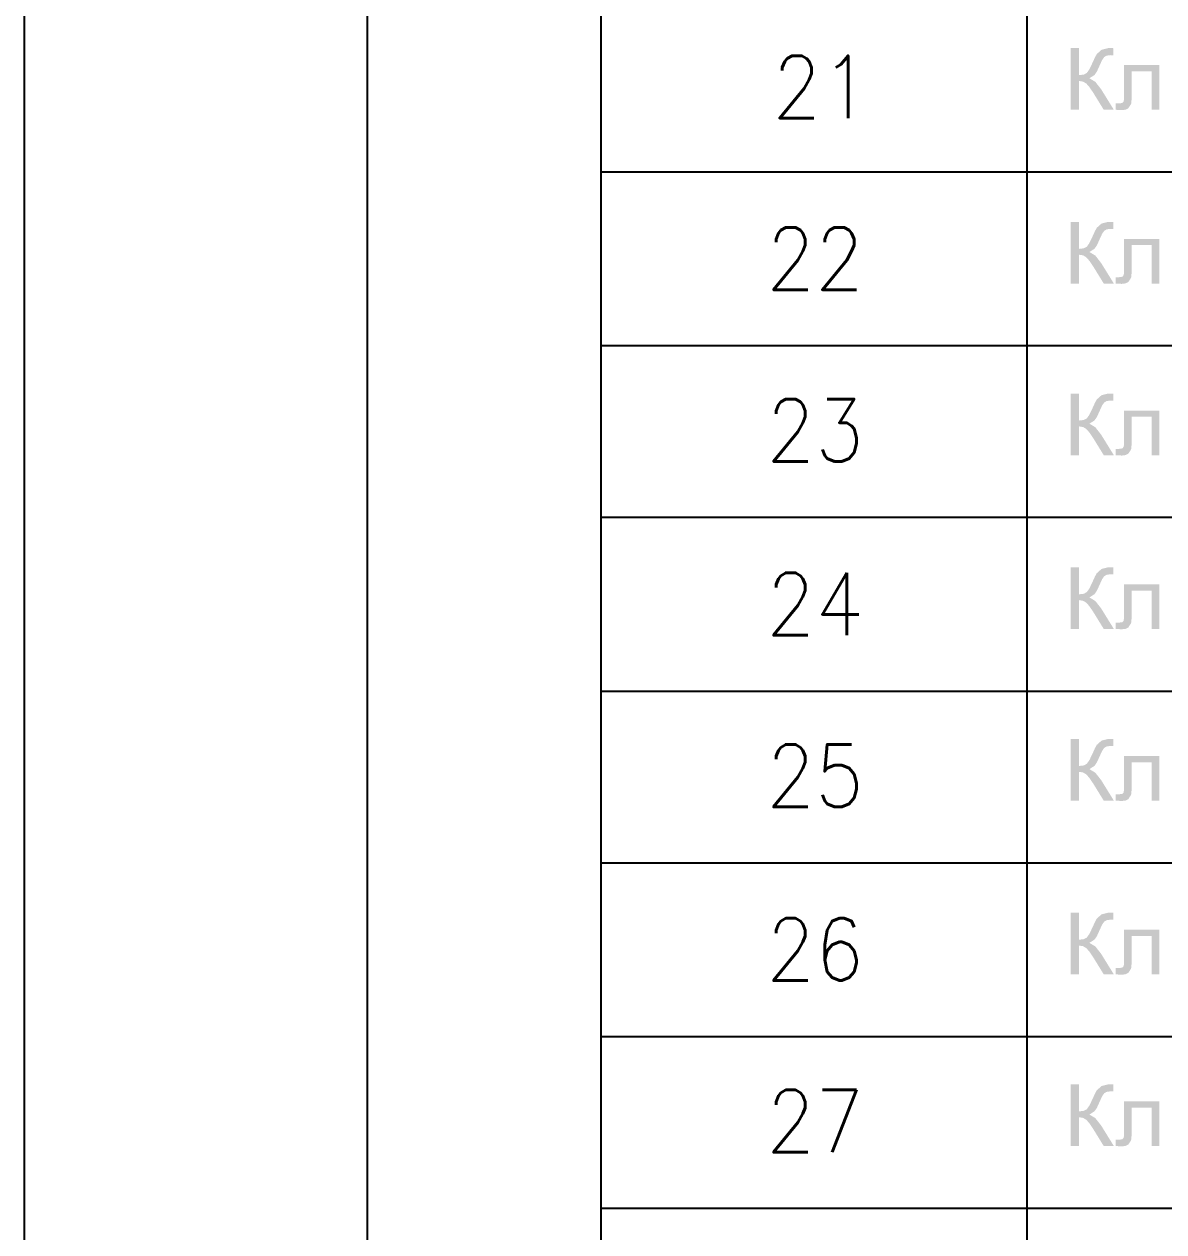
# Model space of a CAD drawing. Header units: millimetres. Extents: x 0 to 420, y 0 to 297.
# Drawn here: x 0.21 to 23.55, y 129.73 to 154.45 of the extents above; entities that cross this region are included whole.
import ezdxf

# ---------------------------------------------------------------- set-up
doc = ezdxf.new("R2010")
doc.units = ezdxf.units.MM
doc.layers.get('0').update_dxf_attribs({"linetype": 'CONTINUOUS'})
doc.styles.get("Standard").update_dxf_attribs({"font": 'STANDARD'})

msp = doc.modelspace()

# ---------------------------------------------------------------- hatches: boundary and pattern name
at = {"true_color": 0x0000fb}
for points in [[(21.644241, 153.959167), (21.811259, 153.959167), (21.811259, 153.406298), (21.908687, 153.417185), (21.972214, 153.450395), (22.025131, 153.525636), (22.091277, 153.663716), (22.138819, 153.769549), (22.177266, 153.839002), (22.27428, 153.924992), (22.413186, 153.959718), (22.486636, 153.959305), (22.51461, 153.958064), (22.51461, 153.813646), (22.480986, 153.814197), (22.447362, 153.8153), (22.377564, 153.805447), (22.328851, 153.776163), (22.286338, 153.715392), (22.238451, 153.610799), (22.179265, 153.480161), (22.130413, 153.409054), (22.025682, 153.342357), (22.14695, 153.269114), (22.266563, 153.11691), (22.526737, 152.696333), (22.31948, 152.696333), (22.108364, 153.039189), (22.028094, 153.159078), (21.962292, 153.234319), (21.895251, 153.274006), (21.811259, 153.287236), (21.811259, 152.696333), (21.644241, 152.696333)], [(22.734991, 153.610799), (23.455429, 153.610799), (23.455429, 152.696333), (23.301089, 152.696333), (23.301089, 153.482917), (22.890433, 153.482917), (22.890433, 153.027062), (22.887677, 152.89477), (22.87996, 152.817049), (22.822634, 152.728303), (22.765996, 152.699778), (22.688688, 152.690269), (22.564114, 152.697435), (22.564114, 152.82642), (22.631913, 152.82642), (22.700264, 152.836341), (22.727825, 152.867761), (22.733061, 152.913649), (22.734991, 153.008321)], [(21.644241, 150.403167), (21.811259, 150.403167), (21.811259, 149.850298), (21.908687, 149.861185), (21.972214, 149.894395), (22.025131, 149.969636), (22.091277, 150.107716), (22.138819, 150.213549), (22.177266, 150.283002), (22.27428, 150.368992), (22.413186, 150.403718), (22.486636, 150.403305), (22.51461, 150.402065), (22.51461, 150.257646), (22.480986, 150.258197), (22.447362, 150.2593), (22.377564, 150.249447), (22.328851, 150.220163), (22.286338, 150.159392), (22.238451, 150.054799), (22.179265, 149.924161), (22.130413, 149.853054), (22.025682, 149.786357), (22.14695, 149.713114), (22.266563, 149.56091), (22.526737, 149.140333), (22.31948, 149.140333), (22.108364, 149.483189), (22.028094, 149.603078), (21.962292, 149.678319), (21.895251, 149.718006), (21.811259, 149.731236), (21.811259, 149.140333), (21.644241, 149.140333)], [(22.734991, 150.054799), (23.455429, 150.054799), (23.455429, 149.140333), (23.301089, 149.140333), (23.301089, 149.926917), (22.890433, 149.926917), (22.890433, 149.471062), (22.887677, 149.33877), (22.87996, 149.261049), (22.822634, 149.172303), (22.765996, 149.143778), (22.688688, 149.134269), (22.564114, 149.141435), (22.564114, 149.27042), (22.631913, 149.27042), (22.700264, 149.280341), (22.727825, 149.311761), (22.733061, 149.357649), (22.734991, 149.452321)], [(21.644241, 146.8895), (21.811259, 146.8895), (21.811259, 146.336631), (21.908687, 146.347518), (21.972214, 146.380729), (22.025131, 146.455969), (22.091277, 146.594049), (22.138819, 146.699882), (22.177266, 146.769335), (22.27428, 146.855325), (22.413186, 146.890052), (22.486636, 146.889638), (22.51461, 146.888398), (22.51461, 146.743979), (22.480986, 146.744531), (22.447362, 146.745633), (22.377564, 146.73578), (22.328851, 146.706497), (22.286338, 146.645725), (22.238451, 146.541132), (22.179265, 146.410494), (22.130413, 146.339387), (22.025682, 146.27269), (22.14695, 146.199448), (22.266563, 146.047243), (22.526737, 145.626666), (22.31948, 145.626666), (22.108364, 145.969522), (22.028094, 146.089411), (21.962292, 146.164652), (21.895251, 146.20434), (21.811259, 146.217569), (21.811259, 145.626666), (21.644241, 145.626666)], [(22.734991, 146.541132), (23.455429, 146.541132), (23.455429, 145.626666), (23.301089, 145.626666), (23.301089, 146.41325), (22.890433, 146.41325), (22.890433, 145.957395), (22.887677, 145.825104), (22.87996, 145.747382), (22.822634, 145.658637), (22.765996, 145.630111), (22.688688, 145.620603), (22.564114, 145.627769), (22.564114, 145.756753), (22.631913, 145.756753), (22.700264, 145.766675), (22.727825, 145.798094), (22.733061, 145.843983), (22.734991, 145.938654)], [(21.644241, 143.3335), (21.811259, 143.3335), (21.811259, 142.780631), (21.908687, 142.791518), (21.972214, 142.824729), (22.025131, 142.899969), (22.091277, 143.038049), (22.138819, 143.143882), (22.177266, 143.213335), (22.27428, 143.299325), (22.413186, 143.334052), (22.486636, 143.333638), (22.51461, 143.332398), (22.51461, 143.187979), (22.480986, 143.188531), (22.447362, 143.189633), (22.377564, 143.17978), (22.328851, 143.150497), (22.286338, 143.089725), (22.238451, 142.985132), (22.179265, 142.854494), (22.130413, 142.783387), (22.025682, 142.71669), (22.14695, 142.643448), (22.266563, 142.491243), (22.526737, 142.070666), (22.31948, 142.070666), (22.108364, 142.413522), (22.028094, 142.533411), (21.962292, 142.608652), (21.895251, 142.64834), (21.811259, 142.661569), (21.811259, 142.070666), (21.644241, 142.070666)], [(22.734991, 142.985132), (23.455429, 142.985132), (23.455429, 142.070666), (23.301089, 142.070666), (23.301089, 142.85725), (22.890433, 142.85725), (22.890433, 142.401395), (22.887677, 142.269104), (22.87996, 142.191382), (22.822634, 142.102637), (22.765996, 142.074111), (22.688688, 142.064603), (22.564114, 142.071769), (22.564114, 142.200753), (22.631913, 142.200753), (22.700264, 142.210675), (22.727825, 142.242094), (22.733061, 142.287983), (22.734991, 142.382654)], [(21.644241, 139.819834), (21.811259, 139.819834), (21.811259, 139.266965), (21.908687, 139.277851), (21.972214, 139.311062), (22.025131, 139.386303), (22.091277, 139.524382), (22.138819, 139.630216), (22.177266, 139.699669), (22.27428, 139.785658), (22.413186, 139.820385), (22.486636, 139.819971), (22.51461, 139.818731), (22.51461, 139.674313), (22.480986, 139.674864), (22.447362, 139.675966), (22.377564, 139.666113), (22.328851, 139.63683), (22.286338, 139.576059), (22.238451, 139.471466), (22.179265, 139.340828), (22.130413, 139.269721), (22.025682, 139.203024), (22.14695, 139.129781), (22.266563, 138.977577), (22.526737, 138.556999), (22.31948, 138.556999), (22.108364, 138.899855), (22.028094, 139.019745), (21.962292, 139.094986), (21.895251, 139.134673), (21.811259, 139.147902), (21.811259, 138.556999), (21.644241, 138.556999)], [(22.734991, 139.471466), (23.455429, 139.471466), (23.455429, 138.556999), (23.301089, 138.556999), (23.301089, 139.343584), (22.890433, 139.343584), (22.890433, 138.887729), (22.887677, 138.755437), (22.87996, 138.677716), (22.822634, 138.58897), (22.765996, 138.560445), (22.688688, 138.550936), (22.564114, 138.558102), (22.564114, 138.687086), (22.631913, 138.687086), (22.700264, 138.697008), (22.727825, 138.728427), (22.733061, 138.774316), (22.734991, 138.868987)], [(21.644241, 136.263834), (21.811259, 136.263834), (21.811259, 135.710965), (21.908687, 135.721851), (21.972214, 135.755062), (22.025131, 135.830303), (22.091277, 135.968382), (22.138819, 136.074216), (22.177266, 136.143669), (22.27428, 136.229658), (22.413186, 136.264385), (22.486636, 136.263971), (22.51461, 136.262731), (22.51461, 136.118313), (22.480986, 136.118864), (22.447362, 136.119966), (22.377564, 136.110114), (22.328851, 136.08083), (22.286338, 136.020059), (22.238451, 135.915466), (22.179265, 135.784828), (22.130413, 135.713721), (22.025682, 135.647024), (22.14695, 135.573781), (22.266563, 135.421577), (22.526737, 135.000999), (22.31948, 135.000999), (22.108364, 135.343855), (22.028094, 135.463745), (21.962292, 135.538986), (21.895251, 135.578673), (21.811259, 135.591902), (21.811259, 135.000999), (21.644241, 135.000999)], [(22.734991, 135.915466), (23.455429, 135.915466), (23.455429, 135.000999), (23.301089, 135.000999), (23.301089, 135.787584), (22.890433, 135.787584), (22.890433, 135.331729), (22.887677, 135.199437), (22.87996, 135.121716), (22.822634, 135.03297), (22.765996, 135.004445), (22.688688, 134.994936), (22.564114, 135.002102), (22.564114, 135.131086), (22.631913, 135.131086), (22.700264, 135.141008), (22.727825, 135.172427), (22.733061, 135.218316), (22.734991, 135.312987)], [(21.644241, 132.750167), (21.811259, 132.750167), (21.811259, 132.197298), (21.908687, 132.208185), (21.972214, 132.241395), (22.025131, 132.316636), (22.091277, 132.454716), (22.138819, 132.560549), (22.177266, 132.630002), (22.27428, 132.715992), (22.413186, 132.750718), (22.486636, 132.750305), (22.51461, 132.749065), (22.51461, 132.604646), (22.480986, 132.605197), (22.447362, 132.6063), (22.377564, 132.596447), (22.328851, 132.567164), (22.286338, 132.506392), (22.238451, 132.401799), (22.179265, 132.271161), (22.130413, 132.200054), (22.025682, 132.133357), (22.14695, 132.060114), (22.266563, 131.90791), (22.526737, 131.487333), (22.31948, 131.487333), (22.108364, 131.830189), (22.028094, 131.950078), (21.962292, 132.025319), (21.895251, 132.065006), (21.811259, 132.078236), (21.811259, 131.487333), (21.644241, 131.487333)], [(22.734991, 132.401799), (23.455429, 132.401799), (23.455429, 131.487333), (23.301089, 131.487333), (23.301089, 132.273917), (22.890433, 132.273917), (22.890433, 131.818062), (22.887677, 131.68577), (22.87996, 131.608049), (22.822634, 131.519303), (22.765996, 131.490778), (22.688688, 131.481269), (22.564114, 131.488435), (22.564114, 131.61742), (22.631913, 131.61742), (22.700264, 131.627341), (22.727825, 131.658761), (22.733061, 131.704649), (22.734991, 131.799321)]]:
    msp.add_hatch(color=0, dxfattribs=at).paths.add_polyline_path(points, flags=0)

# ---------------------------------------------------------------- linework, layer by layer
at = {"color": 0, "true_color": 0x000007}
for points in [[(0.211668, 0), (420.073667, 0), (420.073667, 296.925999), (0.211668, 296.925999)], [(7.239002, 1.735667), (418.338, 1.735667), (418.338, 295.190332), (7.239002, 295.190332)]]:
    msp.add_lwpolyline(points, close=True, dxfattribs=at)
for points in [[(12.022668, 235.119332), (12.022668, 84.285666)], [(20.743335, 235.119332), (20.743335, 84.285666)], [(12.022668, 151.426333), (86.106001, 151.426333)], [(12.022668, 147.870333), (86.106001, 147.870333)], [(12.022668, 144.356666), (86.106001, 144.356666)], [(12.022668, 140.800666), (86.106001, 140.800666)], [(12.022668, 137.286999), (86.106001, 137.286999)], [(12.022668, 133.730999), (86.106001, 133.730999)], [(12.022668, 130.217333), (86.106001, 130.217333)]]:
    msp.add_lwpolyline(points, dxfattribs=at)

# ---------------------------------------------------------------- texts
at = {"color": 0, "true_color": 0x0000fb, "char_height": 1.277872, "attachment_point": 1}
for s, insert, width in [('21', (15.536335, 153.804876), 1.27787197), ('22', (15.409335, 150.291206), 1.56184351), ('23', (15.409335, 146.777536), 1.56184351), ('24', (15.409335, 143.221543), 1.70382929), ('25', (15.409335, 139.707872), 1.56184351), ('26', (15.409335, 136.151879), 1.56184351), ('27', (15.409335, 132.638209), 1.56184351)]:
    msp.add_mtext(s, dxfattribs=dict(at, insert=insert, width=width))

doc.saveas('drawing.dxf')
